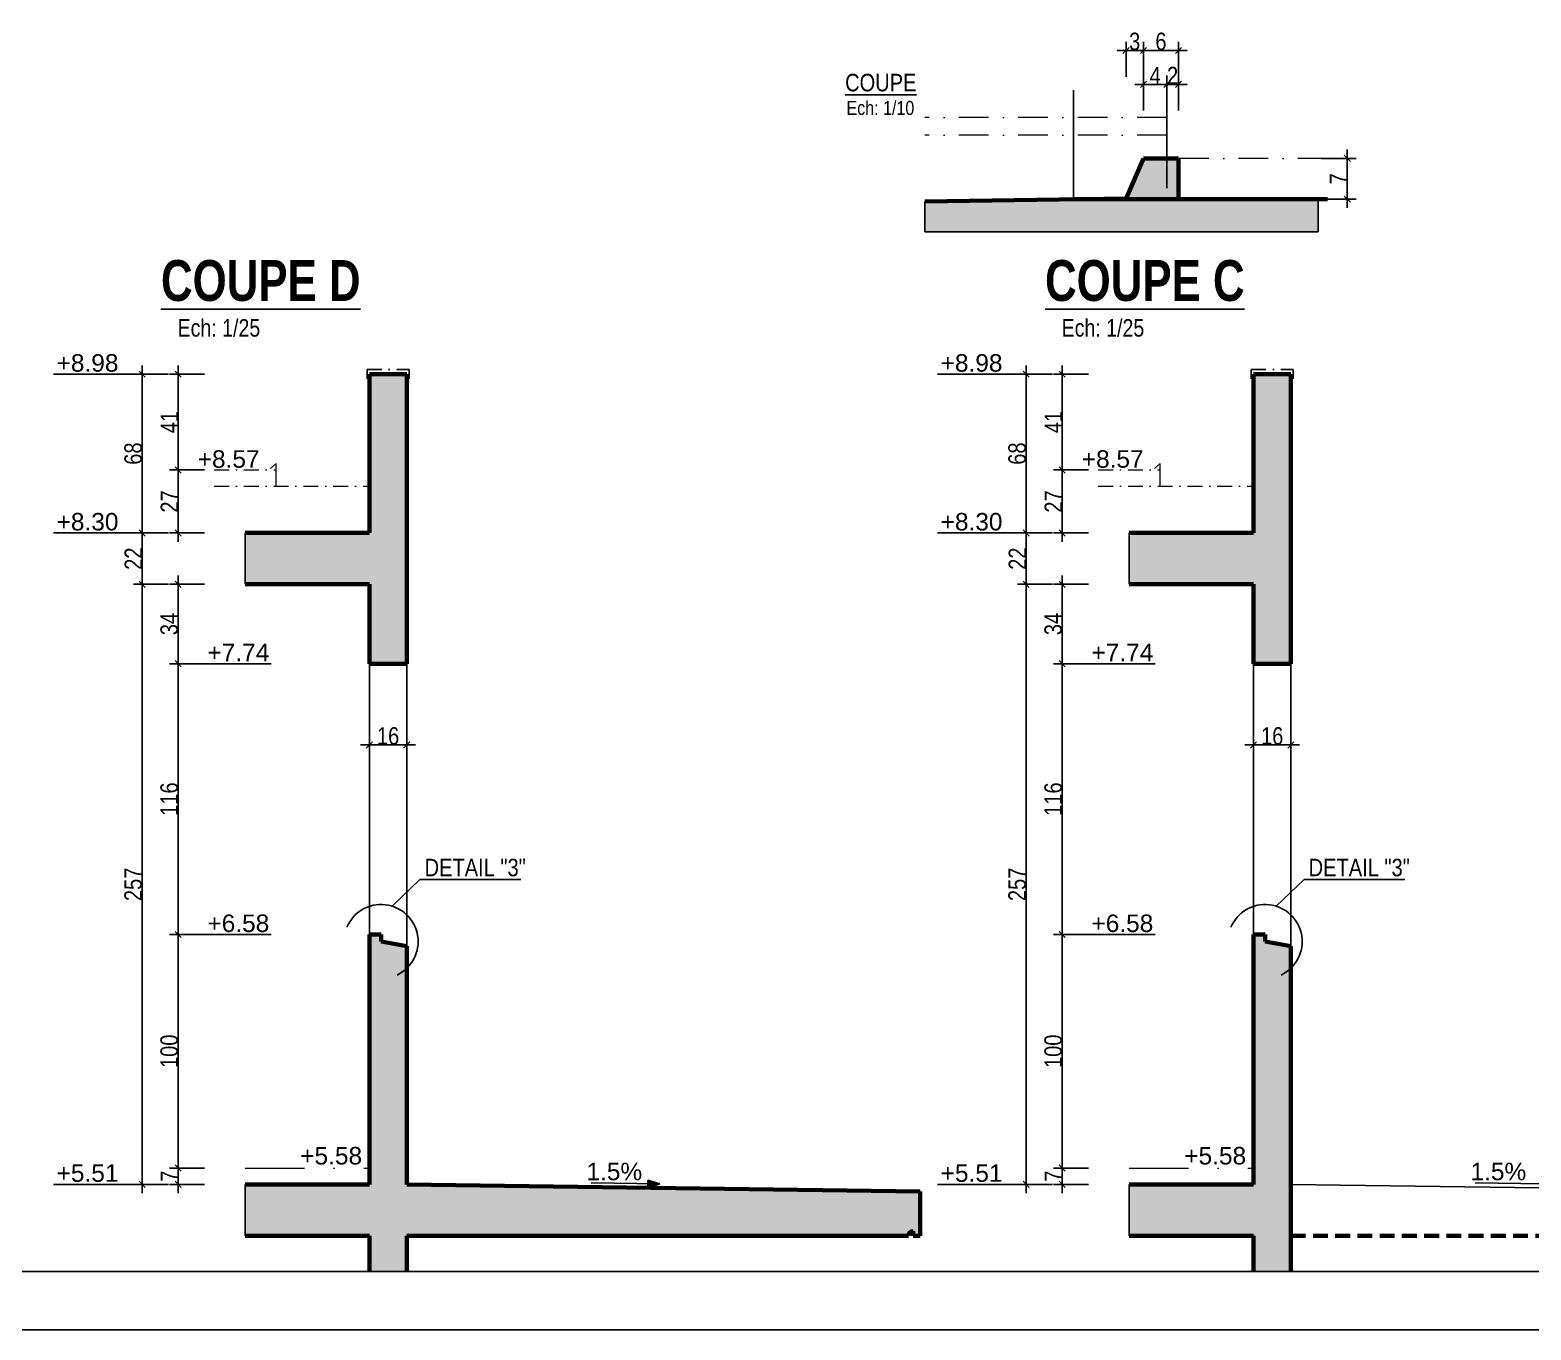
# Model space of a CAD drawing. Header units: millimetres. Extents: x 7120 to 15038, y -9128 to -4928.
# Drawn here: x 11197 to 12483, y -9128 to -8014 of the extents above; entities that cross this region are included whole.
import ezdxf
from ezdxf.enums import TextEntityAlignment as Align

# ---------------------------------------------------------------- set-up
doc = ezdxf.new("R2010")
doc.units = ezdxf.units.MM
for name, pattern in [('CACHEX2', [19.05, 12.7, -6.35]), ('TIRETPT2', [12.7, 6.35, -3.175, 0, -3.175]), ('TIRETPTX2', [50.8, 25.4, -12.7, 0, -12.7])]:
    doc.linetypes.add(name, pattern=pattern)
for name, color, linetype in [('01_Cad_2', 5, 'Continuous'), ('01_cote_gen', 4, 'Continuous'), ('01_linteaux', 2, 'Continuous'), ('01_poch_BN', 9, 'Continuous'), ('01_texte', 230, 'Continuous'), ('AA_COTES', 2, 'Continuous')]:
    doc.layers.add(name, color=color, linetype=linetype)
doc.layers.add('01_murs_coup', color=5, linetype='Continuous', lineweight=60)
doc.layers.add('01_tram_axes', color=2, linetype='TIRETPTX2', lineweight=9)
doc.styles.add('ARIAL', font='arial.ttf')
doc.styles.add('ARIAL NA', font='ARIALN.TTF')
doc.styles.add('Arial Narrow', font='ARIALN.TTF')
doc.styles.add('impact', font='impact.ttf')
doc.styles.add('MATTE_TXT', font='arial.ttf')
doc.styles.add('STYLE2', font='ARIALN.TTF')
doc.dimstyles.new('JB10', dxfattribs={"dimscale": 0.1, "dimtxt": 150, "dimasz": 15, "dimexe": 0.1, "dimexo": 0.1, "dimgap": 0.09, "dimtad": 1, "dimdec": 1, "dimlfac": 0.2, "dimdsep": 46, "dimtxsty": 'STYLE2', "dimblk1": 'BOND_G', "dimblk2": 'BOND_D', "dimsah": 1, "dimcen": 1.5, "dimdle": 0.01, "dimse1": 1, "dimse2": 1, "dimclrd": 4, "dimclre": 2, "dimclrt": 6, "dimazin": 2, "dimtfac": 2.333333, "dimtdec": 1, "dimtix": 1, "dimtmove": 2, "dimatfit": 3, "dimldrblk": 'BOND_G', "dimfxl": 1, "dimtolj": 1, "dimtzin": 0, "dimarcsym": 0})
doc.dimstyles.new('JB25', dxfattribs={"dimscale": 0.1, "dimtxt": 150, "dimasz": 15, "dimexe": 0.1, "dimexo": 0.1, "dimgap": 0.09, "dimtad": 1, "dimdec": 1, "dimlfac": 0.5, "dimdsep": 46, "dimtxsty": 'STYLE2', "dimblk1": 'BOND_G', "dimblk2": 'BOND_D', "dimsah": 1, "dimcen": 1.5, "dimdle": 0.01, "dimse1": 1, "dimse2": 1, "dimclrd": 4, "dimclre": 2, "dimclrt": 6, "dimazin": 2, "dimtfac": 2.333333, "dimtdec": 1, "dimtix": 1, "dimtmove": 2, "dimatfit": 3, "dimldrblk": 'BOND_G', "dimfxl": 1, "dimtolj": 1, "dimtzin": 0, "dimarcsym": 0})

# ---------------------------------------------------------------- blocks, each defined once
blk = doc.blocks.new('BOND_G')
at = {"layer": 'AA_COTES', "color": 0}
for p, q in [((0, -5), (0, 15)), ((5, 0), (-5, 0)), ((1.77, 1.77), (-1.77, -1.77))]:
    blk.add_line(p, q, dxfattribs=at)
blk = doc.blocks.new('BOND_D')
at = {"layer": 'AA_COTES', "color": 0}
for p, q in [((5, 0), (-5, 0)), ((-1.77, -1.77), (1.77, 1.77)), ((0, 5), (0, -15))]:
    blk.add_line(p, q, dxfattribs=at)
blk = doc.blocks.new('*D130')
at = {"layer": '01_cote_gen', "color": 4, "lineweight": -2, "transparency": 16777216}
blk.add_line((12081.2, -9001.3), (12081.2, -8990.3), dxfattribs=at)
at = {"layer": 'DEFPOINTS', "color": 0}
for p in [(12081.2, -8988.8), (12170.5, -8988.8), (12170.5, -9002.8)]:
    blk.add_point(p, dxfattribs=at)
at = {"layer": '01_cote_gen', "color": 4, "lineweight": -2, "transparency": 16777216, "xscale": 1.5, "yscale": 1.5, "zscale": 1.5}
for name, p, rotation in [('BOND_D', (12081.2, -8988.8), 90), ('BOND_G', (12081.2, -9002.8), 270)]:
    blk.add_blockref(name, p, dxfattribs=dict(at, rotation=rotation))
at = {"layer": '01_cote_gen', "color": 6, "transparency": 16777216, "insert": (12073.7, -8995.8), "char_height": 15, "attachment_point": 5, "rotation": 90, "style": 'STYLE2'}
blk.add_mtext('\\A1;7', dxfattribs=at)
blk = doc.blocks.new('*D134')
at = {"layer": '01_cote_gen', "color": 4, "lineweight": -2, "transparency": 16777216}
blk.add_line((12050.3, -9001.3), (12050.3, -8490.3), dxfattribs=at)
at = {"layer": 'DEFPOINTS', "color": 0}
for p in [(12050.3, -8488.8), (12128.7, -8488.8), (12104.5, -9002.8)]:
    blk.add_point(p, dxfattribs=at)
at = {"layer": '01_cote_gen', "color": 4, "lineweight": -2, "transparency": 16777216, "xscale": 1.5, "yscale": 1.5, "zscale": 1.5}
for name, p, rotation in [('BOND_D', (12050.3, -8488.8), 90), ('BOND_G', (12050.3, -9002.8), 270)]:
    blk.add_blockref(name, p, dxfattribs=dict(at, rotation=rotation))
at = {"layer": '01_cote_gen', "color": 6, "transparency": 16777216, "insert": (12042.6, -8745.8), "char_height": 15, "attachment_point": 5, "rotation": 90, "style": 'STYLE2'}
blk.add_mtext('\\A1;257', dxfattribs=at)
blk = doc.blocks.new('*D135')
at = {"layer": '01_cote_gen', "color": 4, "lineweight": -2, "transparency": 16777216}
blk.add_line((12081.2, -8555.3), (12081.2, -8490.3), dxfattribs=at)
at = {"layer": 'DEFPOINTS', "color": 0}
for p in [(12081.2, -8488.8), (12104.5, -8488.8), (12088.7, -8556.8)]:
    blk.add_point(p, dxfattribs=at)
at = {"layer": '01_cote_gen', "color": 4, "lineweight": -2, "transparency": 16777216, "xscale": 1.5, "yscale": 1.5, "zscale": 1.5}
for name, p, rotation in [('BOND_D', (12081.2, -8488.8), 90), ('BOND_G', (12081.2, -8556.8), 270)]:
    blk.add_blockref(name, p, dxfattribs=dict(at, rotation=rotation))
at = {"layer": '01_cote_gen', "color": 6, "transparency": 16777216, "insert": (12073.5, -8522.8), "char_height": 15, "attachment_point": 5, "rotation": 90, "style": 'STYLE2'}
blk.add_mtext('\\A1;34', dxfattribs=at)
blk = doc.blocks.new('*D131')
at = {"layer": '01_cote_gen', "color": 4, "lineweight": -2, "transparency": 16777216}
blk.add_line((12050.3, -8487.3), (12050.3, -8446.3), dxfattribs=at)
at = {"layer": 'DEFPOINTS', "color": 0}
for p in [(12050.3, -8444.8), (12118.7, -8444.8), (12118.7, -8488.8)]:
    blk.add_point(p, dxfattribs=at)
at = {"layer": '01_cote_gen', "color": 4, "lineweight": -2, "transparency": 16777216, "xscale": 1.5, "yscale": 1.5, "zscale": 1.5}
for name, p, rotation in [('BOND_D', (12050.3, -8444.8), 90), ('BOND_G', (12050.3, -8488.8), 270)]:
    blk.add_blockref(name, p, dxfattribs=dict(at, rotation=rotation))
at = {"layer": '01_cote_gen', "color": 6, "transparency": 16777216, "insert": (12042.8, -8466.8), "char_height": 15, "attachment_point": 5, "rotation": 90, "style": 'STYLE2'}
blk.add_mtext('\\A1;22', dxfattribs=at)
blk = doc.blocks.new('*D132')
at = {"layer": '01_cote_gen', "color": 4, "lineweight": -2, "transparency": 16777216}
blk.add_line((12050.3, -8443.3), (12050.3, -8310.3), dxfattribs=at)
at = {"layer": 'DEFPOINTS', "color": 0}
for p in [(12050.3, -8308.8), (12211, -8308.8), (12104.5, -8444.8)]:
    blk.add_point(p, dxfattribs=at)
at = {"layer": '01_cote_gen', "color": 4, "lineweight": -2, "transparency": 16777216, "xscale": 1.5, "yscale": 1.5, "zscale": 1.5}
for name, p, rotation in [('BOND_D', (12050.3, -8308.8), 90), ('BOND_G', (12050.3, -8444.8), 270)]:
    blk.add_blockref(name, p, dxfattribs=dict(at, rotation=rotation))
at = {"layer": '01_cote_gen', "color": 6, "transparency": 16777216, "insert": (12042.6, -8376.8), "char_height": 15, "attachment_point": 5, "rotation": 90, "style": 'STYLE2'}
blk.add_mtext('\\A1;68', dxfattribs=at)
blk = doc.blocks.new('*D133')
at = {"layer": '01_cote_gen', "color": 4, "lineweight": -2, "transparency": 16777216}
blk.add_line((12246.6, -8626.4), (12275.6, -8626.4), dxfattribs=at)
at = {"layer": 'DEFPOINTS', "color": 0}
for p in [(12277.1, -8626.4), (12245.1, -8632.4), (12277.1, -8632.4)]:
    blk.add_point(p, dxfattribs=at)
at = {"layer": '01_cote_gen', "color": 4, "lineweight": -2, "transparency": 16777216, "xscale": 1.5, "yscale": 1.5, "zscale": 1.5, "rotation": 180}
blk.add_blockref('BOND_G', (12245.1, -8626.4), dxfattribs=at)
at = {"layer": '01_cote_gen', "color": 4, "lineweight": -2, "transparency": 16777216, "xscale": 1.5, "yscale": 1.5, "zscale": 1.5}
blk.add_blockref('BOND_D', (12277.1, -8626.4), dxfattribs=at)
at = {"layer": '01_cote_gen', "color": 6, "transparency": 16777216, "insert": (12261.1, -8618.8), "char_height": 15, "attachment_point": 5, "style": 'STYLE2'}
blk.add_mtext('\\A1;16', dxfattribs=at)
blk = doc.blocks.new('*D136')
at = {"layer": '01_cote_gen', "color": 4, "lineweight": -2, "transparency": 16777216}
blk.add_line((12081.2, -8987.3), (12081.2, -8790.3), dxfattribs=at)
at = {"layer": 'DEFPOINTS', "color": 0}
for p in [(12081.2, -8788.8), (12211, -8788.8), (12104.5, -8988.8)]:
    blk.add_point(p, dxfattribs=at)
at = {"layer": '01_cote_gen', "color": 4, "lineweight": -2, "transparency": 16777216, "xscale": 1.5, "yscale": 1.5, "zscale": 1.5}
for name, p, rotation in [('BOND_D', (12081.2, -8788.8), 90), ('BOND_G', (12081.2, -8988.8), 270)]:
    blk.add_blockref(name, p, dxfattribs=dict(at, rotation=rotation))
at = {"layer": '01_cote_gen', "color": 6, "transparency": 16777216, "insert": (12073.5, -8888.8), "char_height": 15, "attachment_point": 5, "rotation": 90, "style": 'STYLE2'}
blk.add_mtext('\\A1;100', dxfattribs=at)
blk = doc.blocks.new('*D137')
at = {"layer": '01_cote_gen', "color": 4, "lineweight": -2, "transparency": 16777216}
blk.add_line((12081.2, -8787.3), (12081.2, -8558.3), dxfattribs=at)
at = {"layer": 'DEFPOINTS', "color": 0}
for p in [(12081.2, -8556.8), (12103.7, -8556.8), (12103.7, -8788.8)]:
    blk.add_point(p, dxfattribs=at)
at = {"layer": '01_cote_gen', "color": 4, "lineweight": -2, "transparency": 16777216, "xscale": 1.5, "yscale": 1.5, "zscale": 1.5}
for name, p, rotation in [('BOND_D', (12081.2, -8556.8), 90), ('BOND_G', (12081.2, -8788.8), 270)]:
    blk.add_blockref(name, p, dxfattribs=dict(at, rotation=rotation))
at = {"layer": '01_cote_gen', "color": 6, "transparency": 16777216, "insert": (12073.5, -8672.8), "char_height": 15, "attachment_point": 5, "rotation": 90, "style": 'STYLE2'}
blk.add_mtext('\\A1;116', dxfattribs=at)
blk = doc.blocks.new('*D138')
at = {"layer": '01_cote_gen', "color": 4, "lineweight": -2, "transparency": 16777216}
blk.add_line((12081.2, -8443.3), (12081.2, -8392.3), dxfattribs=at)
at = {"layer": 'DEFPOINTS', "color": 0}
for p in [(12081.2, -8390.8), (12211, -8390.8), (12104.5, -8444.8)]:
    blk.add_point(p, dxfattribs=at)
at = {"layer": '01_cote_gen', "color": 4, "lineweight": -2, "transparency": 16777216, "xscale": 1.5, "yscale": 1.5, "zscale": 1.5}
for name, p, rotation in [('BOND_D', (12081.2, -8390.8), 90), ('BOND_G', (12081.2, -8444.8), 270)]:
    blk.add_blockref(name, p, dxfattribs=dict(at, rotation=rotation))
at = {"layer": '01_cote_gen', "color": 6, "transparency": 16777216, "insert": (12073.6, -8417.8), "char_height": 15, "attachment_point": 5, "rotation": 90, "style": 'STYLE2'}
blk.add_mtext('\\A1;27', dxfattribs=at)
blk = doc.blocks.new('*D139')
at = {"layer": '01_cote_gen', "color": 4, "lineweight": -2, "transparency": 16777216}
blk.add_line((12081.2, -8389.3), (12081.2, -8310.3), dxfattribs=at)
at = {"layer": 'DEFPOINTS', "color": 0}
for p in [(12081.2, -8308.8), (12218.5, -8308.8), (12211, -8390.8)]:
    blk.add_point(p, dxfattribs=at)
at = {"layer": '01_cote_gen', "color": 4, "lineweight": -2, "transparency": 16777216, "xscale": 1.5, "yscale": 1.5, "zscale": 1.5}
for name, p, rotation in [('BOND_D', (12081.2, -8308.8), 90), ('BOND_G', (12081.2, -8390.8), 270)]:
    blk.add_blockref(name, p, dxfattribs=dict(at, rotation=rotation))
at = {"layer": '01_cote_gen', "color": 6, "transparency": 16777216, "insert": (12073.6, -8349.8), "char_height": 15, "attachment_point": 5, "rotation": 90, "style": 'STYLE2'}
blk.add_mtext('\\A1;41', dxfattribs=at)
blk = doc.blocks.new('*D140')
at = {"layer": '01_cote_gen', "color": 4, "lineweight": -2, "transparency": 16777216}
blk.add_line((11323.6, -9001.3), (11323.6, -8990.3), dxfattribs=at)
at = {"layer": 'DEFPOINTS', "color": 0}
for p in [(11323.6, -8988.8), (11413, -8988.8), (11413, -9002.8)]:
    blk.add_point(p, dxfattribs=at)
at = {"layer": '01_cote_gen', "color": 4, "lineweight": -2, "transparency": 16777216, "xscale": 1.5, "yscale": 1.5, "zscale": 1.5}
for name, p, rotation in [('BOND_D', (11323.6, -8988.8), 90), ('BOND_G', (11323.6, -9002.8), 270)]:
    blk.add_blockref(name, p, dxfattribs=dict(at, rotation=rotation))
at = {"layer": '01_cote_gen', "color": 6, "transparency": 16777216, "insert": (11316.1, -8995.8), "char_height": 15, "attachment_point": 5, "rotation": 90, "style": 'STYLE2'}
blk.add_mtext('\\A1;7', dxfattribs=at)
blk = doc.blocks.new('*D141')
at = {"layer": '01_cote_gen', "color": 4, "lineweight": -2, "transparency": 16777216}
blk.add_line((11292.8, -9001.3), (11292.8, -8490.3), dxfattribs=at)
at = {"layer": 'DEFPOINTS', "color": 0}
for p in [(11292.8, -8488.8), (11371.2, -8488.8), (11347, -9002.8)]:
    blk.add_point(p, dxfattribs=at)
at = {"layer": '01_cote_gen', "color": 4, "lineweight": -2, "transparency": 16777216, "xscale": 1.5, "yscale": 1.5, "zscale": 1.5}
for name, p, rotation in [('BOND_D', (11292.8, -8488.8), 90), ('BOND_G', (11292.8, -9002.8), 270)]:
    blk.add_blockref(name, p, dxfattribs=dict(at, rotation=rotation))
at = {"layer": '01_cote_gen', "color": 6, "transparency": 16777216, "insert": (11285.1, -8745.8), "char_height": 15, "attachment_point": 5, "rotation": 90, "style": 'STYLE2'}
blk.add_mtext('\\A1;257', dxfattribs=at)
blk = doc.blocks.new('*D142')
at = {"layer": '01_cote_gen', "color": 4, "lineweight": -2, "transparency": 16777216}
blk.add_line((11323.6, -8555.3), (11323.6, -8490.3), dxfattribs=at)
at = {"layer": 'DEFPOINTS', "color": 0}
for p in [(11323.6, -8488.8), (11347, -8488.8), (11331.1, -8556.8)]:
    blk.add_point(p, dxfattribs=at)
at = {"layer": '01_cote_gen', "color": 4, "lineweight": -2, "transparency": 16777216, "xscale": 1.5, "yscale": 1.5, "zscale": 1.5}
for name, p, rotation in [('BOND_D', (11323.6, -8488.8), 90), ('BOND_G', (11323.6, -8556.8), 270)]:
    blk.add_blockref(name, p, dxfattribs=dict(at, rotation=rotation))
at = {"layer": '01_cote_gen', "color": 6, "transparency": 16777216, "insert": (11316, -8522.8), "char_height": 15, "attachment_point": 5, "rotation": 90, "style": 'STYLE2'}
blk.add_mtext('\\A1;34', dxfattribs=at)
blk = doc.blocks.new('*D143')
at = {"layer": '01_cote_gen', "color": 4, "lineweight": -2, "transparency": 16777216}
blk.add_line((11292.8, -8487.3), (11292.8, -8446.3), dxfattribs=at)
at = {"layer": 'DEFPOINTS', "color": 0}
for p in [(11292.8, -8444.8), (11361.2, -8444.8), (11361.2, -8488.8)]:
    blk.add_point(p, dxfattribs=at)
at = {"layer": '01_cote_gen', "color": 4, "lineweight": -2, "transparency": 16777216, "xscale": 1.5, "yscale": 1.5, "zscale": 1.5}
for name, p, rotation in [('BOND_D', (11292.8, -8444.8), 90), ('BOND_G', (11292.8, -8488.8), 270)]:
    blk.add_blockref(name, p, dxfattribs=dict(at, rotation=rotation))
at = {"layer": '01_cote_gen', "color": 6, "transparency": 16777216, "insert": (11285.2, -8466.8), "char_height": 15, "attachment_point": 5, "rotation": 90, "style": 'STYLE2'}
blk.add_mtext('\\A1;22', dxfattribs=at)
blk = doc.blocks.new('*D144')
at = {"layer": '01_cote_gen', "color": 4, "lineweight": -2, "transparency": 16777216}
blk.add_line((11292.8, -8443.3), (11292.8, -8310.3), dxfattribs=at)
at = {"layer": 'DEFPOINTS', "color": 0}
for p in [(11292.8, -8308.8), (11453.5, -8308.8), (11347, -8444.8)]:
    blk.add_point(p, dxfattribs=at)
at = {"layer": '01_cote_gen', "color": 4, "lineweight": -2, "transparency": 16777216, "xscale": 1.5, "yscale": 1.5, "zscale": 1.5}
for name, p, rotation in [('BOND_D', (11292.8, -8308.8), 90), ('BOND_G', (11292.8, -8444.8), 270)]:
    blk.add_blockref(name, p, dxfattribs=dict(at, rotation=rotation))
at = {"layer": '01_cote_gen', "color": 6, "transparency": 16777216, "insert": (11285.1, -8376.8), "char_height": 15, "attachment_point": 5, "rotation": 90, "style": 'STYLE2'}
blk.add_mtext('\\A1;68', dxfattribs=at)
blk = doc.blocks.new('*D145')
at = {"layer": '01_cote_gen', "color": 4, "lineweight": -2, "transparency": 16777216}
blk.add_line((11489, -8626.4), (11518, -8626.4), dxfattribs=at)
at = {"layer": 'DEFPOINTS', "color": 0}
for p in [(11519.5, -8626.4), (11487.5, -8632.4), (11519.5, -8632.4)]:
    blk.add_point(p, dxfattribs=at)
at = {"layer": '01_cote_gen', "color": 4, "lineweight": -2, "transparency": 16777216, "xscale": 1.5, "yscale": 1.5, "zscale": 1.5, "rotation": 180}
blk.add_blockref('BOND_G', (11487.5, -8626.4), dxfattribs=at)
at = {"layer": '01_cote_gen', "color": 4, "lineweight": -2, "transparency": 16777216, "xscale": 1.5, "yscale": 1.5, "zscale": 1.5}
blk.add_blockref('BOND_D', (11519.5, -8626.4), dxfattribs=at)
at = {"layer": '01_cote_gen', "color": 6, "transparency": 16777216, "insert": (11503.5, -8618.8), "char_height": 15, "attachment_point": 5, "style": 'STYLE2'}
blk.add_mtext('\\A1;16', dxfattribs=at)
blk = doc.blocks.new('*D146')
at = {"layer": '01_cote_gen', "color": 4, "lineweight": -2, "transparency": 16777216}
blk.add_line((11323.6, -8987.3), (11323.6, -8790.3), dxfattribs=at)
at = {"layer": 'DEFPOINTS', "color": 0}
for p in [(11323.6, -8788.8), (11453.5, -8788.8), (11347, -8988.8)]:
    blk.add_point(p, dxfattribs=at)
at = {"layer": '01_cote_gen', "color": 4, "lineweight": -2, "transparency": 16777216, "xscale": 1.5, "yscale": 1.5, "zscale": 1.5}
for name, p, rotation in [('BOND_D', (11323.6, -8788.8), 90), ('BOND_G', (11323.6, -8988.8), 270)]:
    blk.add_blockref(name, p, dxfattribs=dict(at, rotation=rotation))
at = {"layer": '01_cote_gen', "color": 6, "transparency": 16777216, "insert": (11316, -8888.8), "char_height": 15, "attachment_point": 5, "rotation": 90, "style": 'STYLE2'}
blk.add_mtext('\\A1;100', dxfattribs=at)
blk = doc.blocks.new('*D147')
at = {"layer": '01_cote_gen', "color": 4, "lineweight": -2, "transparency": 16777216}
blk.add_line((11323.6, -8787.3), (11323.6, -8558.3), dxfattribs=at)
at = {"layer": 'DEFPOINTS', "color": 0}
for p in [(11323.6, -8556.8), (11346.1, -8556.8), (11346.1, -8788.8)]:
    blk.add_point(p, dxfattribs=at)
at = {"layer": '01_cote_gen', "color": 4, "lineweight": -2, "transparency": 16777216, "xscale": 1.5, "yscale": 1.5, "zscale": 1.5}
for name, p, rotation in [('BOND_D', (11323.6, -8556.8), 90), ('BOND_G', (11323.6, -8788.8), 270)]:
    blk.add_blockref(name, p, dxfattribs=dict(at, rotation=rotation))
at = {"layer": '01_cote_gen', "color": 6, "transparency": 16777216, "insert": (11316, -8672.8), "char_height": 15, "attachment_point": 5, "rotation": 90, "style": 'STYLE2'}
blk.add_mtext('\\A1;116', dxfattribs=at)
blk = doc.blocks.new('*D148')
at = {"layer": '01_cote_gen', "color": 4, "lineweight": -2, "transparency": 16777216}
blk.add_line((11323.6, -8443.3), (11323.6, -8392.3), dxfattribs=at)
at = {"layer": 'DEFPOINTS', "color": 0}
for p in [(11323.6, -8390.8), (11453.5, -8390.8), (11347, -8444.8)]:
    blk.add_point(p, dxfattribs=at)
at = {"layer": '01_cote_gen', "color": 4, "lineweight": -2, "transparency": 16777216, "xscale": 1.5, "yscale": 1.5, "zscale": 1.5}
for name, p, rotation in [('BOND_D', (11323.6, -8390.8), 90), ('BOND_G', (11323.6, -8444.8), 270)]:
    blk.add_blockref(name, p, dxfattribs=dict(at, rotation=rotation))
at = {"layer": '01_cote_gen', "color": 6, "transparency": 16777216, "insert": (11316.1, -8417.8), "char_height": 15, "attachment_point": 5, "rotation": 90, "style": 'STYLE2'}
blk.add_mtext('\\A1;27', dxfattribs=at)
blk = doc.blocks.new('*D149')
at = {"layer": '01_cote_gen', "color": 4, "lineweight": -2, "transparency": 16777216}
blk.add_line((11323.6, -8389.3), (11323.6, -8310.3), dxfattribs=at)
at = {"layer": 'DEFPOINTS', "color": 0}
for p in [(11323.6, -8308.8), (11461, -8308.8), (11453.5, -8390.8)]:
    blk.add_point(p, dxfattribs=at)
at = {"layer": '01_cote_gen', "color": 4, "lineweight": -2, "transparency": 16777216, "xscale": 1.5, "yscale": 1.5, "zscale": 1.5}
for name, p, rotation in [('BOND_D', (11323.6, -8308.8), 90), ('BOND_G', (11323.6, -8390.8), 270)]:
    blk.add_blockref(name, p, dxfattribs=dict(at, rotation=rotation))
at = {"layer": '01_cote_gen', "color": 6, "transparency": 16777216, "insert": (11316.1, -8349.8), "char_height": 15, "attachment_point": 5, "rotation": 90, "style": 'STYLE2'}
blk.add_mtext('\\A1;41', dxfattribs=at)
blk = doc.blocks.new('*D572')
at = {"layer": '01_cote_gen', "color": 4, "lineweight": -2, "transparency": 16777216}
blk.add_line((12152.3, -8031.5), (12179.3, -8031.5), dxfattribs=at)
at = {"layer": 'DEFPOINTS', "color": 0}
for p in [(12180.8, -8031.5), (12150.8, -8123.9), (12180.8, -8123.9)]:
    blk.add_point(p, dxfattribs=at)
at = {"layer": '01_cote_gen', "color": 4, "lineweight": -2, "transparency": 16777216, "xscale": 1.5, "yscale": 1.5, "zscale": 1.5, "rotation": 180}
blk.add_blockref('BOND_G', (12150.8, -8031.5), dxfattribs=at)
at = {"layer": '01_cote_gen', "color": 4, "lineweight": -2, "transparency": 16777216, "xscale": 1.5, "yscale": 1.5, "zscale": 1.5}
blk.add_blockref('BOND_D', (12180.8, -8031.5), dxfattribs=at)
at = {"layer": '01_cote_gen', "color": 6, "transparency": 16777216, "insert": (12165.8, -8023.8), "char_height": 15, "attachment_point": 5, "style": 'STYLE2'}
blk.add_mtext('\\A1;6', dxfattribs=at)
blk = doc.blocks.new('*D573')
at = {"layer": '01_cote_gen', "color": 4, "lineweight": -2, "transparency": 16777216}
blk.add_line((12152.3, -8060.5), (12169.3, -8060.5), dxfattribs=at)
at = {"layer": 'DEFPOINTS', "color": 0}
for p in [(12150.8, -8054), (12170.8, -8060.5), (12170.8, -8065.6)]:
    blk.add_point(p, dxfattribs=at)
at = {"layer": '01_cote_gen', "color": 4, "lineweight": -2, "transparency": 16777216, "xscale": 1.5, "yscale": 1.5, "zscale": 1.5, "rotation": 180}
blk.add_blockref('BOND_G', (12150.8, -8060.5), dxfattribs=at)
at = {"layer": '01_cote_gen', "color": 4, "lineweight": -2, "transparency": 16777216, "xscale": 1.5, "yscale": 1.5, "zscale": 1.5}
blk.add_blockref('BOND_D', (12170.8, -8060.5), dxfattribs=at)
at = {"layer": '01_cote_gen', "color": 6, "transparency": 16777216, "insert": (12160.8, -8053), "char_height": 15, "attachment_point": 5, "style": 'STYLE2'}
blk.add_mtext('\\A1;4', dxfattribs=at)
blk = doc.blocks.new('*D566')
at = {"layer": '01_cote_gen', "color": 4, "lineweight": -2, "transparency": 16777216}
blk.add_line((12172.3, -8060.5), (12179.3, -8060.5), dxfattribs=at)
at = {"layer": 'DEFPOINTS', "color": 0}
for p in [(12180.8, -8056.6), (12180.8, -8060.5), (12170.8, -8070.7)]:
    blk.add_point(p, dxfattribs=at)
at = {"layer": '01_cote_gen', "color": 4, "lineweight": -2, "transparency": 16777216, "xscale": 1.5, "yscale": 1.5, "zscale": 1.5, "rotation": 180}
blk.add_blockref('BOND_G', (12170.8, -8060.5), dxfattribs=at)
at = {"layer": '01_cote_gen', "color": 4, "lineweight": -2, "transparency": 16777216, "xscale": 1.5, "yscale": 1.5, "zscale": 1.5}
blk.add_blockref('BOND_D', (12180.8, -8060.5), dxfattribs=at)
at = {"layer": '01_cote_gen', "color": 6, "transparency": 16777216, "insert": (12175.8, -8053), "char_height": 15, "attachment_point": 5, "style": 'STYLE2'}
blk.add_mtext('\\A1;2', dxfattribs=at)
blk = doc.blocks.new('*D574')
at = {"layer": '01_cote_gen', "color": 4, "lineweight": -2, "transparency": 16777216}
blk.add_line((12325.5, -8125.4), (12325.5, -8157.4), dxfattribs=at)
at = {"layer": 'DEFPOINTS', "color": 0}
for p in [(12180.8, -8123.9), (12199.7, -8158.9), (12325.5, -8158.9)]:
    blk.add_point(p, dxfattribs=at)
at = {"layer": '01_cote_gen', "color": 4, "lineweight": -2, "transparency": 16777216, "xscale": 1.5, "yscale": 1.5, "zscale": 1.5}
for name, p, rotation in [('BOND_G', (12325.5, -8123.9), 90), ('BOND_D', (12325.5, -8158.9), 270)]:
    blk.add_blockref(name, p, dxfattribs=dict(at, rotation=rotation))
at = {"layer": '01_cote_gen', "color": 6, "transparency": 16777216, "insert": (12318, -8141.4), "char_height": 15, "attachment_point": 5, "rotation": 90, "style": 'STYLE2'}
blk.add_mtext('\\A1;7', dxfattribs=at)
blk = doc.blocks.new('*D575')
at = {"layer": '01_cote_gen', "color": 4, "lineweight": -2, "transparency": 16777216}
blk.add_line((12137.4, -8031.5), (12149.3, -8031.5), dxfattribs=at)
at = {"layer": 'DEFPOINTS', "color": 0}
for p in [(12150.8, -8031.5), (12150.8, -8123.9), (12135.9, -8158.2)]:
    blk.add_point(p, dxfattribs=at)
at = {"layer": '01_cote_gen', "color": 4, "lineweight": -2, "transparency": 16777216, "xscale": 1.5, "yscale": 1.5, "zscale": 1.5, "rotation": 180}
blk.add_blockref('BOND_G', (12135.9, -8031.5), dxfattribs=at)
at = {"layer": '01_cote_gen', "color": 4, "lineweight": -2, "transparency": 16777216, "xscale": 1.5, "yscale": 1.5, "zscale": 1.5}
blk.add_blockref('BOND_D', (12150.8, -8031.5), dxfattribs=at)
at = {"layer": '01_cote_gen', "color": 6, "transparency": 16777216, "insert": (12143.3, -8023.8), "char_height": 15, "attachment_point": 5, "style": 'STYLE2'}
blk.add_mtext('\\A1;3', dxfattribs=at)

msp = doc.modelspace()

# ---------------------------------------------------------------- hatches: boundary and pattern name
at = {"layer": '01_poch_BN'}
h = msp.add_hatch(color=256, dxfattribs=at)
h.dxf.hatch_style = 1
h.paths.add_polyline_path([(12180.77, -8123.93), (12150.77, -8123.93), (12135.74, -8158.93), (12180.77, -8158.93)])
h.paths.add_polyline_path([(12300.4, -8158.93), (12180.77, -8158.93), (12135.74, -8158.93), (12135.91, -8158.23), (11963.42, -8160.8), (11963.42, -8186.7), (12300.4, -8186.7)])
h = msp.add_hatch(color=256, dxfattribs=at)
h.dxf.hatch_style = 1
h.paths.add_polyline_path([(11519.52, -8308.8), (11487.52, -8308.8), (11487.52, -8444.8), (11381.04, -8444.8), (11381.04, -8488.8), (11487.52, -8488.8), (11487.52, -8556.8), (11519.52, -8556.8)])
h.paths.add_polyline_path([(11519.52, -8798.8), (11497.52, -8794.8), (11497.52, -8788.8), (11487.52, -8788.8), (11487.52, -9002.8), (11381.04, -9002.8), (11381.04, -9046.8), (11487.52, -9046.8), (11487.52, -9077.54), (11519.52, -9077.54), (11519.52, -9046.8), (11949.52, -9046.8, -0.4142136), (11953.52, -9042.8), (11953.52, -9046.8), (11959.52, -9046.8), (11959.52, -9008.8), (11519.52, -9002.8)])
h = msp.add_hatch(color=256, dxfattribs=at)
h.dxf.hatch_style = 1
h.paths.add_polyline_path([(12277.07, -8308.8), (12245.07, -8308.8), (12245.07, -8444.8), (12138.58, -8444.8), (12138.58, -8488.8), (12245.07, -8488.8), (12245.07, -8556.8), (12277.07, -8556.8)])
h.paths.add_polyline_path([(12277.07, -8798.8), (12255.07, -8794.8), (12255.07, -8788.8), (12245.07, -8788.8), (12245.07, -9002.8), (12138.58, -9002.8), (12138.58, -9046.8), (12245.07, -9046.8), (12245.07, -9077.54), (12277.07, -9077.54), (12277.07, -9002.8)])

# ---------------------------------------------------------------- linework, layer by layer
at = {"layer": '01_Cad_2', "color": 2}
msp.add_line((13987.97, -9077.54), (7169.72, -9077.54), dxfattribs=at)
at = {"layer": '01_Cad_2'}
msp.add_line((13987.97, -9127.54), (7119.72, -9127.54), dxfattribs=at)
at = {"layer": '01_linteaux'}
for p, q in [((12090.77, -8065.56), (12090.77, -8158.93)), ((12170.77, -8065.56), (12170.77, -8123.93)), ((12180.77, -8158.93), (12170.77, -8158.93)), ((11487.52, -8556.8), (11487.52, -8788.8)), ((11519.52, -8556.8), (11519.52, -8798.8)), ((12245.07, -8556.8), (12245.07, -8788.8)), ((12277.07, -8556.8), (12277.07, -8798.8)), ((12277.07, -9002.8), (12717.07, -9008.8))]:
    msp.add_line(p, q, dxfattribs=at)
at = {"layer": '01_linteaux', "linetype": 'CACHEX2', "ltscale": 2}
msp.add_line((12170.77, -8123.93), (12170.77, -8158.93), dxfattribs=at)
at = {"layer": '01_linteaux', "linetype": 'TIRETPT2', "ltscale": 7}
for p, q in [((11485.52, -8312.77), (11485.52, -8304.8)), ((11521.55, -8312.77), (11521.55, -8304.8)), ((12243.07, -8312.77), (12243.07, -8304.8)), ((12279.09, -8312.77), (12279.09, -8304.8)), ((11485.52, -8312.77), (11487.02, -8311.34)), ((11521.55, -8312.77), (11520.05, -8311.34)), ((12243.07, -8312.77), (12244.56, -8311.34)), ((12279.09, -8312.77), (12277.6, -8311.34))]:
    msp.add_line(p, q, dxfattribs=at)
at = {"layer": '01_linteaux', "linetype": 'TIRETPT2', "ltscale": 2}
for p, q in [((11485.52, -8304.8), (11521.55, -8304.8)), ((12243.07, -8304.8), (12279.09, -8304.8))]:
    msp.add_line(p, q, dxfattribs=at)
at = {"layer": '01_murs_coup'}
for p, q in [((12150.77, -8123.93), (12135.91, -8158.23)), ((12180.77, -8123.93), (12150.77, -8123.93)), ((12180.77, -8123.93), (12180.77, -8158.93)), ((12135.91, -8158.23), (11963.42, -8160.8)), ((12308.59, -8158.93), (12090.77, -8158.93)), ((12308.59, -8158.93), (12180.77, -8158.93)), ((11487.52, -8308.8), (11519.52, -8308.8)), ((11487.52, -8444.8), (11487.52, -8308.8)), ((11519.52, -8556.8), (11519.52, -8308.8)), ((12245.07, -8308.8), (12277.07, -8308.8)), ((12245.07, -8444.8), (12245.07, -8308.8)), ((12277.07, -8556.8), (12277.07, -8308.8)), ((11381.04, -8444.8), (11487.52, -8444.8)), ((12138.58, -8444.8), (12245.07, -8444.8)), ((11381.04, -8488.8), (11487.52, -8488.8)), ((11487.52, -8556.8), (11487.52, -8488.8)), ((12138.58, -8488.8), (12245.07, -8488.8)), ((12245.07, -8556.8), (12245.07, -8488.8)), ((11487.52, -8556.8), (11519.52, -8556.8)), ((12245.07, -8556.8), (12277.07, -8556.8)), ((11487.52, -9002.8), (11487.52, -8788.8)), ((11487.52, -8788.8), (11497.52, -8788.8)), ((11497.52, -8794.8), (11497.52, -8788.8)), ((11519.52, -8798.8), (11497.52, -8794.8)), ((12245.07, -9002.8), (12245.07, -8788.8)), ((12245.07, -8788.8), (12255.07, -8788.8)), ((12245.07, -8788.8), (12255.07, -8788.8)), ((12255.07, -8794.8), (12255.07, -8788.8)), ((12255.07, -8788.8), (12255.07, -8794.8)), ((12277.07, -8798.8), (12255.07, -8794.8)), ((12277.07, -8798.8), (12255.07, -8794.8)), ((11519.52, -8798.8), (11519.52, -9002.8)), ((12277.07, -8798.8), (12277.07, -9002.8)), ((11381.04, -9002.8), (11487.52, -9002.8)), ((11519.52, -9002.8), (11959.52, -9008.8)), ((12138.58, -9002.8), (12245.07, -9002.8)), ((12277.07, -9002.8), (12277.07, -9077.54)), ((11959.52, -9008.8), (11959.52, -9046.8)), ((11381.04, -9046.8), (11487.52, -9046.8)), ((11487.52, -9046.8), (11487.52, -9077.54)), ((11519.52, -9046.8), (11519.52, -9077.54)), ((11519.52, -9046.8), (11949.52, -9046.8)), ((11953.52, -9042.8), (11953.52, -9046.8)), ((11953.52, -9046.8), (11959.52, -9046.8)), ((12138.58, -9046.8), (12245.07, -9046.8)), ((12245.07, -9046.8), (12245.07, -9077.54))]:
    msp.add_line(p, q, dxfattribs=at)
at = {"layer": '01_murs_coup', "color": 2, "linetype": 'CACHEX2'}
msp.add_line((12277.07, -9046.8), (12707.07, -9046.8), dxfattribs=at)
at = {"layer": '01_murs_coup'}
msp.add_arc((11953.52, -9046.8), 4, 90, 180, dxfattribs=at)
at = {"layer": '01_poch_BN'}
for p, q in [((11963.42, -8160.8), (11963.42, -8186.7)), ((12300.4, -8186.7), (12300.4, -8158.93)), ((11963.42, -8186.7), (12300.4, -8186.7)), ((11381.04, -8444.8), (11381.04, -8488.8)), ((12138.58, -8444.8), (12138.58, -8488.8))]:
    msp.add_line(p, q, dxfattribs=at)
at = {"layer": '01_poch_BN', "ltscale": 2}
for p, q in [((11381.04, -9002.8), (11381.04, -9046.8)), ((12138.58, -9002.8), (12138.58, -9046.8))]:
    msp.add_line(p, q, dxfattribs=at)
at = {"layer": '01_texte'}
for p, q in [((11216.91, -8308.8), (11285.31, -8308.8)), ((11974.45, -8308.8), (12042.86, -8308.8)), ((11216.91, -8444.8), (11285.31, -8444.8)), ((11974.45, -8444.8), (12042.86, -8444.8)), ((11346.15, -8556.8), (11403.18, -8556.8)), ((12103.69, -8556.8), (12160.73, -8556.8)), ((11506.93, -8764.47), (11530.85, -8741.63)), ((11530.85, -8741.63), (11617.17, -8741.63)), ((12264.47, -8764.47), (12288.4, -8741.63)), ((12288.4, -8741.63), (12374.72, -8741.63)), ((11346.15, -8788.8), (11403.18, -8788.8)), ((12103.69, -8788.8), (12160.73, -8788.8)), ((11216.91, -9002.8), (11285.31, -9002.8)), ((11677.5, -9001.6), (11736.32, -9002.46)), ((11736.32, -9002.46), (11726.09, -8999.18)), ((11726.09, -8999.18), (11726.09, -9005.75)), ((11736.32, -9002.46), (11726.09, -9005.75)), ((11974.45, -9002.8), (12042.86, -9002.8)), ((12435.04, -9001.6), (12493.86, -9002.46))]:
    msp.add_line(p, q, dxfattribs=at)
for centre in [(11497.52, -8794.8), (12255.07, -8794.8)]:
    msp.add_arc(centre, 31.75, 295.472, 157.44571, dxfattribs=at)
msp.add_solid([(11726.09, -8999.18), (11736.32, -9002.46), (11726.09, -9005.75)], dxfattribs=at)
at = {"layer": '01_tram_axes'}
for p, q in [((12170.77, -8088.93), (11963.42, -8088.93)), ((12170.77, -8103.93), (11963.42, -8103.93)), ((12308.59, -8123.93), (12180.77, -8123.93)), ((11407.52, -8385.24), (11402.83, -8389.52)), ((11407.52, -8404.8), (11407.52, -8385.24)), ((12165.07, -8385.24), (12160.38, -8389.52)), ((12165.07, -8404.8), (12165.07, -8385.24))]:
    msp.add_line(p, q, dxfattribs=at)
at = {"layer": '01_tram_axes', "ltscale": 2}
for p, q in [((12170.77, -8088.93), (12170.77, -8103.93)), ((11381.04, -8988.8), (11487.52, -8988.8)), ((12138.58, -8988.8), (12245.07, -8988.8))]:
    msp.add_line(p, q, dxfattribs=at)
at = {"layer": '01_tram_axes', "ltscale": 0.5}
for p, q in [((11354.52, -8390.8), (11407.52, -8390.8)), ((12112.06, -8390.8), (12165.07, -8390.8)), ((11354.52, -8404.8), (11487.52, -8404.8)), ((12112.06, -8404.8), (12245.07, -8404.8))]:
    msp.add_line(p, q, dxfattribs=at)

# ---------------------------------------------------------------- texts
at = {"layer": '01_texte'}
for s, height, style, p in [('%%UCOUPE', 15, 'ARIAL NA', (11895.16, -8066.48)), (' Ech: 1/10', 12, 'ARIAL NA', (11892.51, -8086.71)), ('+8.98', 15, 'ARIAL', (11219.45, -8306.64)), ('+8.98', 15, 'ARIAL', (11977, -8306.64)), ('+8.57', 15, 'ARIAL', (11340.38, -8388.95)), ('+8.57', 15, 'ARIAL', (12097.93, -8388.95)), ('+8.30', 15, 'ARIAL', (11219.45, -8442.64)), ('+8.30', 15, 'ARIAL', (11977, -8442.64)), ('+7.74', 15, 'ARIAL', (11348.69, -8554.64)), ('+7.74', 15, 'ARIAL', (12106.23, -8554.64)), ('DETAIL "3"', 15, 'Arial Narrow', (11534.82, -8738.88)), ('DETAIL "3"', 15, 'Arial Narrow', (12292.36, -8738.88)), ('+6.58', 15, 'ARIAL', (11348.69, -8786.64)), ('+6.58', 15, 'ARIAL', (12106.23, -8786.64)), ('+5.58', 15, 'ARIAL', (11428.24, -8985.79)), ('+5.58', 15, 'ARIAL', (12185.78, -8985.79)), ('+5.51', 15, 'ARIAL', (11219.45, -9000.64)), ('1.5%%%', 15, 'ARIAL', (11673.5, -8999.27)), ('+5.51', 15, 'ARIAL', (11977, -9000.64)), ('1.5%%%', 15, 'ARIAL', (12431.05, -8999.27))]:
    msp.add_text(s, height=height, dxfattribs=dict(at, style=style)).set_placement(p)
at = {"layer": '01_texte', "style": 'impact'}
for s, p in [('%%UCOUPE D', (11394.42, -8256.54)), ('%%UCOUPE C', (12151.97, -8256.54))]:
    msp.add_text(s, height=35, dxfattribs=at).set_placement(p, align=Align.BOTTOM_CENTER)
at = {"layer": '01_texte', "style": 'MATTE_TXT', "width": 0.8}
for p in [(11358.54, -8281.1), (12116.09, -8281.1)]:
    msp.add_text('Ech: 1/25', height=15, dxfattribs=at).set_placement(p, align=Align.BOTTOM_CENTER)

# ---------------------------------------------------------------- dimensions: what is measured, and where the dimension line sits
at = {"layer": '01_cote_gen'}
for base, p1, p2, dimstyle, picture, middle in [((12150.77, -8031.47), (12135.91, -8158.23), (12150.77, -8123.93), 'JB10', '*D575', (12143.34, -8023.81)), ((12180.77, -8031.47), (12150.77, -8123.93), (12180.77, -8123.93), 'JB10', '*D572', (12165.77, -8023.81)), ((12170.77, -8060.53), (12150.77, -8053.97), (12170.77, -8065.56), 'JB10', '*D573', (12160.77, -8053.02)), ((12180.77, -8060.53), (12170.77, -8070.68), (12180.77, -8056.63), 'JB10', '*D566', (12175.77, -8052.99)), ((11519.52, -8626.43), (11487.52, -8632.4), (11519.52, -8632.4), 'JB25', '*D145', (11503.52, -8618.76)), ((12277.07, -8626.43), (12245.07, -8632.4), (12277.07, -8632.4), 'JB25', '*D133', (12261.07, -8618.76))]:
    dim = msp.add_linear_dim(base=base, p1=p1, p2=p2, dimstyle=dimstyle, dxfattribs=at)
    dim.commit()
    dim.dimension.update_dxf_attribs({"geometry": picture, "text_midpoint": middle})
for base, p1, p2, dimstyle, picture, middle in [((12325.54, -8158.93), (12180.77, -8123.93), (12199.68, -8158.93), 'JB10', '*D574', (12318.03, -8141.43)), ((11292.76, -8308.8), (11346.97, -8444.8), (11453.46, -8308.8), 'JB25', '*D144', (11285.09, -8376.8)), ((11323.65, -8308.8), (11453.46, -8390.8), (11460.99, -8308.8), 'JB25', '*D149', (11316.11, -8349.8)), ((12050.3, -8308.8), (12104.52, -8444.8), (12211, -8308.8), 'JB25', '*D132', (12042.64, -8376.8)), ((12081.19, -8308.8), (12211, -8390.8), (12218.53, -8308.8), 'JB25', '*D139', (12073.65, -8349.8)), ((11323.65, -8390.8), (11346.97, -8444.8), (11453.46, -8390.8), 'JB25', '*D148', (11316.11, -8417.8)), ((12081.19, -8390.8), (12104.52, -8444.8), (12211, -8390.8), 'JB25', '*D138', (12073.65, -8417.8)), ((11292.76, -8444.8), (11361.2, -8488.8), (11361.2, -8444.8), 'JB25', '*D143', (11285.22, -8466.8)), ((12050.3, -8444.8), (12118.74, -8488.8), (12118.74, -8444.8), 'JB25', '*D131', (12042.76, -8466.8)), ((11292.76, -8488.8), (11346.97, -9002.8), (11371.16, -8488.8), 'JB25', '*D141', (11285.09, -8745.8)), ((11323.65, -8488.8), (11331.15, -8556.8), (11346.97, -8488.8), 'JB25', '*D142', (11315.98, -8522.8)), ((12050.3, -8488.8), (12104.52, -9002.8), (12128.71, -8488.8), 'JB25', '*D134', (12042.64, -8745.8)), ((12081.19, -8488.8), (12088.69, -8556.8), (12104.52, -8488.8), 'JB25', '*D135', (12073.52, -8522.8)), ((11323.65, -8556.8), (11346.15, -8788.8), (11346.15, -8556.8), 'JB25', '*D147', (11315.98, -8672.8)), ((12081.19, -8556.8), (12103.69, -8788.8), (12103.69, -8556.8), 'JB25', '*D137', (12073.52, -8672.8)), ((11323.65, -8788.8), (11346.97, -8988.8), (11453.46, -8788.8), 'JB25', '*D146', (11315.98, -8888.8)), ((12081.19, -8788.8), (12104.52, -8988.8), (12211, -8788.8), 'JB25', '*D136', (12073.52, -8888.8)), ((11323.65, -8988.8), (11412.99, -9002.8), (11412.99, -8988.8), 'JB25', '*D140', (11316.14, -8995.8)), ((12081.19, -8988.8), (12170.53, -9002.8), (12170.53, -8988.8), 'JB25', '*D130', (12073.68, -8995.8))]:
    dim = msp.add_linear_dim(base=base, p1=p1, p2=p2, angle=90, dimstyle=dimstyle, dxfattribs=at)
    dim.commit()
    dim.dimension.update_dxf_attribs({"geometry": picture, "text_midpoint": middle})

doc.saveas('drawing.dxf')
